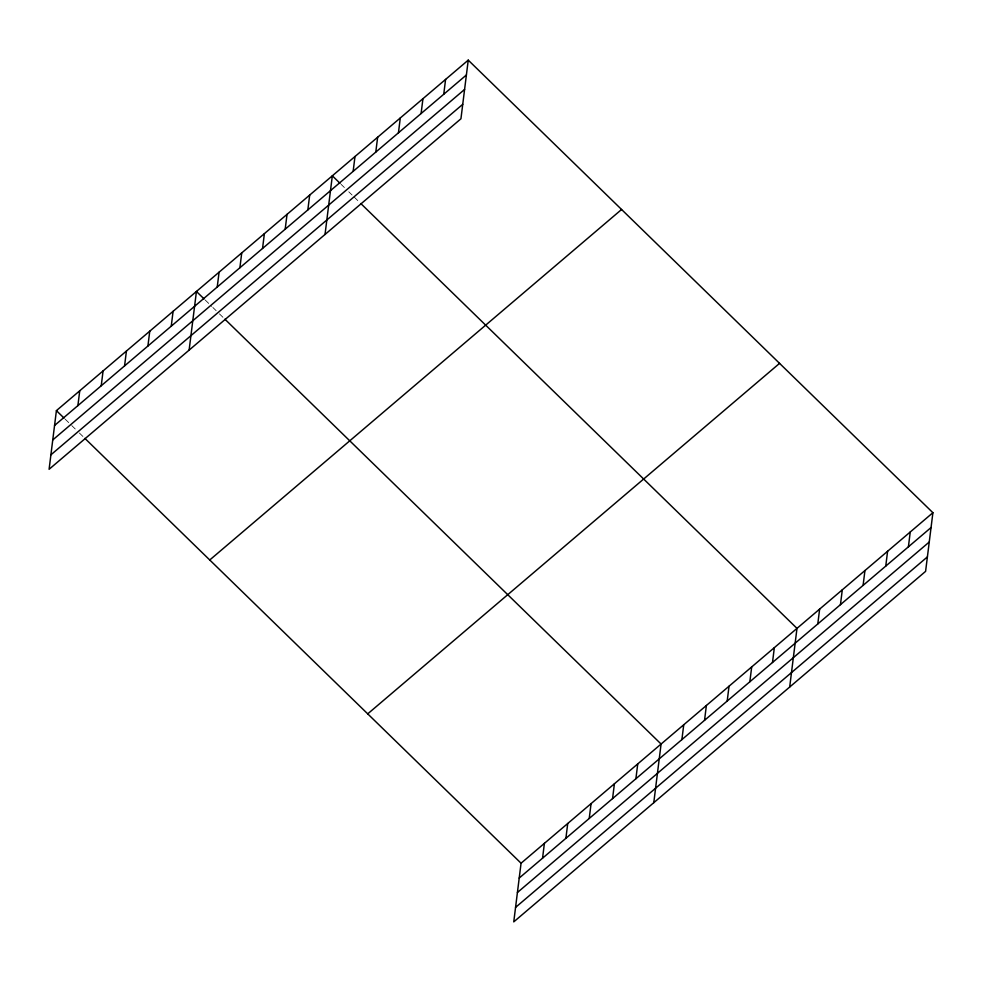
<?xml version="1.0" encoding="UTF-8"?>
<svg xmlns="http://www.w3.org/2000/svg" width="982" height="982" viewBox="0 0 982 982"><rect width="100%" height="100%" fill="white"/><g stroke="black" fill="none" stroke-linecap="round" stroke-linejoin="round"><path stroke-width="0.74" stroke-dasharray="4.91 3.68" d="M341.098 184.334L344.387 187.537M348.77 191.797L352.059 195.001M354.244 197.137L359.719 202.464M205.189 300.001L211.768 306.396M212.861 307.464L216.15 310.668M219.428 313.859L223.81 318.131M65.168 419.167L70.643 424.494M71.735 425.562L76.117 429.834M79.407 433.037L83.789 437.297"/><path stroke-width="1.47" d="M468.242 60.135L56.404 410.636L49.1 469.286L460.939 118.785L468.242 60.135L932.9 512.714L925.596 571.364L513.758 921.865L521.061 863.215L932.9 512.714M77.897 405.615L79.738 390.775M101.232 385.754L103.085 370.914M124.567 365.893L126.42 351.053M147.914 346.032L149.755 331.18M171.249 326.171L173.09 311.319M189.121 350.12L196.437 291.458L204.096 298.933M217.231 287.026L219.084 272.186M239.89 267.755L241.732 252.902M262.538 248.471L264.391 233.63M285.185 229.199L287.039 214.346M307.845 209.915L309.686 195.074M325.03 234.453L332.333 175.803L340.005 183.266M353.139 171.359L354.993 156.519M375.787 152.087L377.64 137.247M398.447 132.803L400.288 117.963M421.094 113.531L422.947 98.691M443.741 94.247L445.595 79.407M542.555 858.194L544.396 843.342M565.89 838.333L567.731 823.481M589.225 818.46L591.078 803.62M612.559 798.599L614.413 783.759M635.894 778.738L637.748 763.898M653.779 802.699L661.082 744.037L224.903 319.199M681.889 739.606L683.742 724.765M704.536 720.322L706.389 705.481M727.196 701.05L729.037 686.209M749.843 681.766L751.696 666.925M772.49 662.494L774.344 647.654M789.688 687.032L796.991 628.37L360.811 203.532M817.797 623.938L819.639 609.098M840.445 604.667L842.298 589.814M863.092 585.382L864.946 570.542M885.752 566.111L887.593 551.27M908.399 546.827L910.253 531.986M54.562 425.476L466.401 74.976M52.758 439.936L464.596 89.436M50.904 454.826L462.743 104.325M209.743 559.986L621.581 209.485M367.722 713.853L779.561 363.365M519.208 878.055L931.046 527.555M517.416 892.515L929.254 542.015M515.55 907.405L927.401 556.904M56.404 410.636L64.076 418.099M84.882 438.365L521.061 863.215"/></g></svg>
